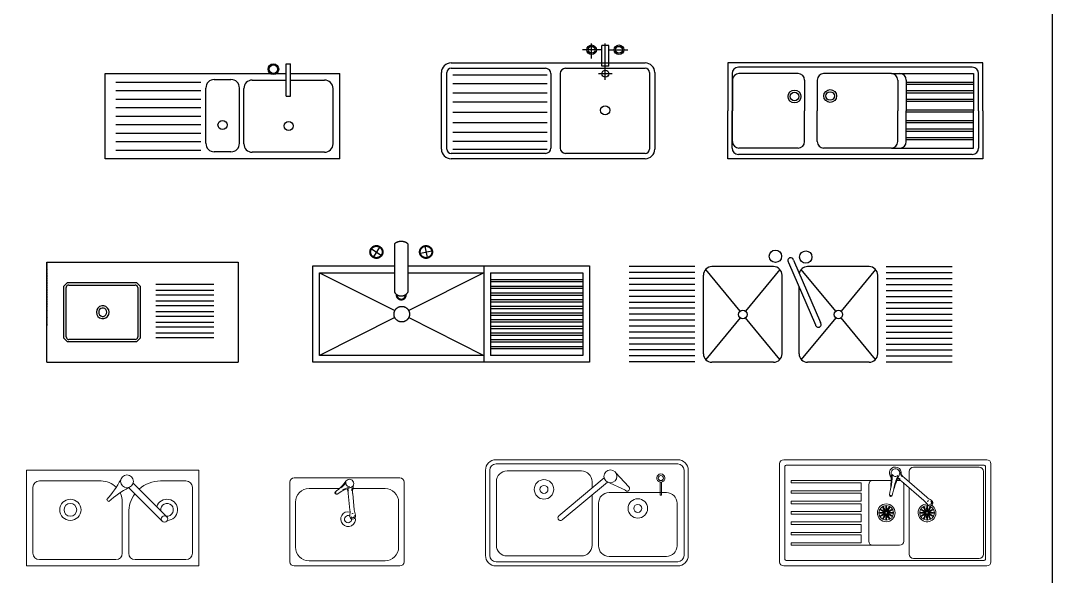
# Model space of a CAD drawing. Header units: inches. Extents: x 5220 to 5724, y 3395 to 3750.
# Drawn here: x 5547.2 to 5723.8, y 3477.8 to 3572.8 of the extents above; entities that cross this region are included whole.
import ezdxf

# ---------------------------------------------------------------- set-up
doc = ezdxf.new("R2010")
doc.units = ezdxf.units.IN
doc.header["$MEASUREMENT"] = 0
doc.linetypes.add('Hidden', pattern=[0.28125, 0.1875, -0.09375])
doc.layers.add('EX-A-FLOR-FIXT', color=250, linetype='Continuous')
doc.styles.get("Standard").update_dxf_attribs({"font": 'arial.ttf'})

# ---------------------------------------------------------------- blocks, each defined once
blk = doc.blocks.new('A$C5F013863')
at = {"ltscale": 1000}
for p, q in [((852.6, 293.9), (852.6, 446)), ((852.6, 446), (872.6, 446)), ((872.6, 293.9), (872.6, 446)), ((0, 400), (778.1, 400)), ((0, 0), (0, 400)), ((805.2, 400), (852.6, 400)), ((872.6, 400), (1104.6, 400)), ((1104.6, 0), (1104.6, 400)), ((50, 360), (450, 360)), ((513.8, 372.3), (592.2, 372.3)), ((692.6, 370), (852.6, 370)), ((872.6, 370), (1032.6, 370)), ((50, 320), (450, 320)), ((473.8, 72.3), (473.8, 332.3)), ((632.2, 72.3), (632.2, 332.3)), ((652.6, 70), (652.6, 330)), ((852.6, 293.9), (872.6, 293.9)), ((1072.6, 70), (1072.6, 330)), ((50, 280), (450, 280)), ((50, 240), (450, 240)), ((50, 200), (450, 200)), ((50, 160), (450, 160)), ((50, 120), (450, 120)), ((50, 80), (450, 80)), ((50, 40), (450, 40)), ((592.2, 32.3), (513.8, 32.3)), ((1032.6, 30), (692.6, 30)), ((1104.6, 0), (0, 0))]:
    blk.add_line(p, q, dxfattribs=at)
for centre, radius in [((791.7, 421), 25), ((791.7, 421), 20), ((552.4, 158.7), 21.4), ((863.5, 154.1), 21.4)]:
    blk.add_circle(centre, radius, dxfattribs=at)
for centre, start, end in [((513.8, 332.3), 90, 180), ((592.2, 332.3), 0, 90), ((692.6, 330), 90, 180), ((1032.6, 330), 0, 90), ((513.8, 72.3), 180, 270), ((592.2, 72.3), 270, 0), ((692.6, 70), 180, 270), ((1032.6, 70), 270, 0)]:
    blk.add_arc(centre, 40, start, end, dxfattribs=at)
blk = doc.blocks.new('A$C01893FE0')
at = {"ltscale": 1000}
for p, q in [((705.3, 470.5), (705.3, 541.8)), ((770.8, 370.8), (770.8, 541.8)), ((754.6, 512.1), (663.9, 512.1)), ((787, 532.8), (754.6, 532.8)), ((754.6, 435.6), (754.6, 532.8)), ((787, 435.6), (787, 532.8)), ((787, 512.1), (877.6, 512.1)), ((45, 450), (958.9, 450)), ((0, 45), (0, 405)), ((25, 45), (25, 405)), ((45, 425), (490, 425)), ((53.5, 394.9), (497.4, 394.9)), ((515, 400), (515, 50)), ((558.9, 400), (558.9, 50)), ((583.9, 425), (958.9, 425)), ((803.2, 399.7), (738.4, 399.7)), ((787, 435.6), (754.6, 435.6)), ((978.9, 405), (978.9, 45)), ((1003.9, 405), (1003.9, 45)), ((53.5, 353.7), (497.4, 353.7)), ((53.5, 310.3), (497.4, 310.3)), ((53.5, 266.8), (497.4, 266.8)), ((53.5, 218.8), (497.4, 218.8)), ((53.5, 170.8), (497.4, 170.8)), ((53.5, 125), (497.4, 125)), ((53.5, 81.6), (497.4, 81.6)), ((490, 25), (45, 25)), ((958.9, 0), (45, 0)), ((53.5, 45), (497.4, 45)), ((958.9, 25), (583.9, 25))]:
    blk.add_line(p, q, dxfattribs=at)
for centre, radius in [((706.4, 512.1), 22.7), ((835.2, 512.1), 22.7), ((706.4, 512.1), 16.2), ((835.2, 512.1), 16.2), ((771.2, 399.7), 16.2), ((770.4, 227.6), 21.7)]:
    blk.add_circle(centre, radius, dxfattribs=at)
for centre, radius, start, end in [((45, 405), 45, 90, 180), ((958.9, 405), 45, 0, 90), ((45, 405), 20, 90, 180), ((490, 400), 25, 0, 90), ((583.9, 400), 25, 90, 180), ((958.9, 405), 20, 0, 90), ((490, 50), 25, 270, 0), ((583.9, 50), 25, 180, 270), ((45, 45), 45, 180, 270), ((45, 45), 20, 180, 270), ((958.9, 45), 45, 270, 0), ((958.9, 45), 20, 270, 0)]:
    blk.add_arc(centre, radius, start, end, dxfattribs=at)
blk = doc.blocks.new('A$C5E580471')
at = {"ltscale": 1000}
for p, q in [((0, 450), (0, 225)), ((1200.3, 450), (0, 450)), ((1200.3, 225), (1200.3, 450)), ((20, 400), (20, 225)), ((1150.3, 430), (50, 430)), ((331.3, 400), (52.3, 400)), ((770.3, 400), (451.3, 400)), ((770.3, 400), (1156.3, 400)), ((1156.3, 400), (1156.3, 225)), ((1180.3, 225), (1180.3, 400)), ((22.3, 370), (22.3, 225)), ((361.3, 370), (361.3, 225)), ((421.3, 370), (421.3, 225)), ((800.3, 370), (800.3, 225)), ((840.3, 370), (840.3, 225)), ((840.3, 360), (1156.3, 360)), ((840.3, 350), (1156.3, 350)), ((840.3, 320), (1156.3, 320)), ((840.3, 310), (1156.3, 310)), ((840.3, 280), (1156.3, 280)), ((840.3, 270), (1156.3, 270)), ((0, 0), (0, 225)), ((20, 50), (20, 225)), ((22.3, 80), (22.3, 225)), ((361.3, 80), (361.3, 225)), ((361.3, 80), (361.3, 225)), ((421.3, 80), (421.3, 225)), ((800.3, 80), (800.3, 225)), ((840.3, 230), (1156.3, 230)), ((840.3, 80), (840.3, 225)), ((840.3, 220), (1156.3, 220)), ((1156.3, 50), (1156.3, 225)), ((1180.3, 225), (1180.3, 50)), ((1200.3, 225), (1200.3, 0)), ((840.3, 180), (1156.3, 180)), ((840.3, 170), (1156.3, 170)), ((840.3, 140), (1156.3, 140)), ((840.3, 130), (1156.3, 130)), ((840.3, 100), (1156.3, 100)), ((331.3, 50), (52.3, 50)), ((331.3, 50), (290, 50)), ((770.3, 50), (451.3, 50)), ((770.3, 50), (1156.3, 50)), ((840.3, 90), (1156.3, 90)), ((1200.3, 0), (0, 0)), ((1150.3, 20), (50, 20))]:
    blk.add_line(p, q, dxfattribs=at)
for centre, radius in [((314.1, 292.4), 30), ((314.1, 292.4), 20), ((482, 294.8), 30), ((482, 294.8), 20)]:
    blk.add_circle(centre, radius, dxfattribs=at)
for centre, start, end in [((50, 400), 90, 180), ((52.3, 370), 90, 180), ((331.3, 370), 0, 90), ((451.3, 370), 90, 180), ((770.3, 370), 0, 90), ((810.3, 370), 0, 90), ((1150.3, 400), 0, 90), ((50, 50), 180, 270), ((52.3, 80), 180, 270), ((331.3, 80), 270, 0), ((331.3, 80), 270, 0), ((451.3, 80), 180, 270), ((770.3, 80), 270, 0), ((810.3, 80), 270, 0), ((1150.3, 50), 270, 0)]:
    blk.add_arc(centre, 30, start, end, dxfattribs=at)
blk = doc.blocks.new('A$C51D512CA')
at = {"linetype": 'Continuous'}
for p, q in [((0, 470.8), (900.4, 470.8)), ((0, 0), (0, 470.8)), ((900.4, 470.8), (900.4, 0)), ((0, 0), (900.4, 0))]:
    blk.add_line(p, q, dxfattribs=at)
at = {"linetype": 'Hidden'}
blk.add_line((0, 470.8), (0, 170.7), dxfattribs=at)
for p, q in [((97.3, 375.8), (79.6, 357.5)), ((79.6, 114), (79.6, 357.5)), ((91.6, 353.6), (91.4, 351.5)), ((91.4, 120), (91.4, 351.5)), ((93, 357.5), (91.6, 353.6)), ((95.6, 360.8), (93, 357.5)), ((99.1, 362.9), (95.6, 360.8)), ((97.3, 375.8), (422, 375.8)), ((103.2, 363.6), (99.1, 362.9)), ((103.2, 363.6), (416.1, 363.6)), ((418.2, 363.5), (416.1, 363.6)), ((422, 362), (418.2, 363.5)), ((439.7, 357.5), (422, 375.8)), ((425.2, 359.3), (422, 362)), ((427.2, 355.6), (425.2, 359.3)), ((427.9, 351.5), (427.2, 355.6)), ((427.9, 351.5), (427.9, 120)), ((439.7, 357.5), (439.7, 114)), ((513.5, 367.5), (786, 367.5)), ((513.5, 339), (786, 339)), ((513.5, 317.5), (786, 317.5)), ((235.6, 246.2), (233.8, 235.8)), ((240.7, 255.3), (235.6, 246.2)), ((248.6, 262.1), (240.7, 255.3)), ((248.6, 248.5), (245.3, 242.5)), ((258.2, 265.7), (248.6, 262.1)), ((253.7, 252.9), (248.6, 248.5)), ((260, 255.2), (253.7, 252.9)), ((268.5, 265.7), (258.2, 265.7)), ((266.7, 255.2), (260, 255.2)), ((272.9, 252.9), (266.7, 255.2)), ((278.1, 262.1), (268.5, 265.7)), ((278, 248.5), (272.9, 252.9)), ((281.4, 242.5), (278, 248.5)), ((285.9, 255.3), (278.1, 262.1)), ((291.1, 246.2), (285.9, 255.3)), ((292.8, 235.8), (291.1, 246.2)), ((513.5, 289), (786, 289)), ((513.5, 267.5), (786, 267.5)), ((233.8, 235.8), (235.6, 225.3)), ((235.6, 225.3), (240.7, 216.2)), ((240.7, 216.2), (248.6, 209.4)), ((245.3, 242.5), (244.1, 235.8)), ((244.1, 235.8), (245.3, 229)), ((245.3, 229), (248.6, 223)), ((248.6, 223), (253.7, 218.6)), ((248.6, 209.4), (258.2, 205.8)), ((253.7, 218.6), (260, 216.3)), ((258.2, 205.8), (268.5, 205.8)), ((260, 216.3), (266.7, 216.3)), ((266.7, 216.3), (272.9, 218.6)), ((268.5, 205.8), (278.1, 209.4)), ((272.9, 218.6), (278, 223)), ((278, 223), (281.4, 229)), ((278.1, 209.4), (285.9, 216.2)), ((282.5, 235.8), (281.4, 242.5)), ((281.4, 229), (282.5, 235.8)), ((285.9, 216.2), (291.1, 225.3)), ((291.1, 225.3), (292.8, 235.8)), ((513.5, 239), (786, 239)), ((513.5, 217.4), (786, 217.4)), ((513.5, 189), (786, 189)), ((513.5, 167.4), (786, 167.4)), ((79.6, 114), (97.3, 95.7)), ((91.4, 120), (92.1, 115.9)), ((92.1, 115.9), (94.1, 112.2)), ((94.1, 112.2), (97.3, 109.5)), ((97.3, 109.5), (101.1, 108.1)), ((101.1, 108.1), (103.2, 107.9)), ((416.1, 107.9), (103.2, 107.9)), ((416.1, 107.9), (420.1, 108.6)), ((420.1, 108.6), (423.7, 110.7)), ((422, 95.7), (439.7, 114)), ((423.7, 110.7), (426.3, 114)), ((426.3, 114), (427.7, 117.9)), ((427.7, 117.9), (427.9, 120)), ((513.5, 138.9), (786, 138.9)), ((513.5, 117.4), (786, 117.4)), ((422, 95.7), (97.3, 95.7))]:
    blk.add_line(p, q)
at = {"flags": 9}
for tag in ['XSIZE', 'YSIZE']:
    blk.add_attdef(tag, (450.2, 470.8), '', height=0.5, dxfattribs=at)
blk = doc.blocks.new('TARJA')
for p, q in [((-0.4502, 0.5238), (-0.7602, 0.5238)), ((-0.4502, 0.4958), (-0.7602, 0.4958)), ((-0.4102, 0.4858), (-0.4102, 0.1158)), ((-0.3996, 0.5129), (-0.2379, 0.3162)), ((-0.3702, 0.5258), (-0.0802, 0.5258)), ((-0.2125, 0.3162), (-0.0507, 0.5129)), ((-0.0402, 0.4858), (-0.0402, 0.171)), ((0.0398, 0.4858), (0.0398, 0.1158)), ((0.0504, 0.5129), (0.2121, 0.3162)), ((0.0798, 0.5258), (0.3698, 0.5258)), ((0.2375, 0.3162), (0.3993, 0.5129)), ((0.4098, 0.4858), (0.4098, 0.1158)), ((0.4498, 0.5238), (0.7598, 0.5238)), ((0.4498, 0.4958), (0.7598, 0.4958)), ((-0.4502, 0.4678), (-0.7602, 0.4678)), ((-0.4502, 0.4398), (-0.7602, 0.4398)), ((0.4498, 0.4678), (0.7598, 0.4678)), ((0.4498, 0.4398), (0.7598, 0.4398)), ((-0.4502, 0.4118), (-0.7602, 0.4118)), ((0.4498, 0.4118), (0.7598, 0.4118)), ((-0.4502, 0.3838), (-0.7602, 0.3838)), ((-0.4502, 0.3558), (-0.7602, 0.3558)), ((0.0096, 0.0562), (-0.1173, 0.3493)), ((0.4498, 0.3838), (0.7598, 0.3838)), ((0.4498, 0.3558), (0.7598, 0.3558)), ((-0.4502, 0.3278), (-0.7602, 0.3278)), ((-0.4502, 0.2998), (-0.7602, 0.2998)), ((-0.0135, 0.0458), (-0.1404, 0.339)), ((0.4498, 0.3278), (0.7598, 0.3278)), ((0.4498, 0.2998), (0.7598, 0.2998)), ((-0.4502, 0.2718), (-0.7602, 0.2718)), ((-0.4502, 0.2438), (-0.7602, 0.2438)), ((-0.3996, 0.0887), (-0.2379, 0.2853)), ((-0.2125, 0.2853), (-0.0507, 0.0887)), ((0.0504, 0.0887), (0.2121, 0.2853)), ((0.2375, 0.2853), (0.3993, 0.0887)), ((0.4498, 0.2718), (0.7598, 0.2718)), ((0.4498, 0.2438), (0.7598, 0.2438)), ((-0.4502, 0.2158), (-0.7602, 0.2158)), ((0.4498, 0.2158), (0.7598, 0.2158)), ((-0.4502, 0.1878), (-0.7602, 0.1878)), ((-0.4502, 0.1598), (-0.7602, 0.1598)), ((0.4498, 0.1878), (0.7598, 0.1878)), ((0.4498, 0.1598), (0.7598, 0.1598)), ((-0.4502, 0.1318), (-0.7602, 0.1318)), ((-0.4502, 0.1038), (-0.7602, 0.1038)), ((0.4498, 0.1318), (0.7598, 0.1318)), ((0.4498, 0.1038), (0.7598, 0.1038)), ((-0.4502, 0.0758), (-0.7602, 0.0758)), ((-0.3702, 0.0758), (-0.0802, 0.0758)), ((0.0798, 0.0758), (0.3698, 0.0758)), ((0.4498, 0.0758), (0.7598, 0.0758))]:
    blk.add_line(p, q)
for centre, radius in [((-0.2252, 0.3008), 0.02), ((0.2248, 0.3008), 0.02), ((-0.0714, 0.0305), 0.0289), ((0.0714, 0.0273), 0.0289)]:
    blk.add_circle(centre, radius)
for centre, radius, start, end in [((-0.3702, 0.4858), 0.04, 89.9999, 179.9999), ((-0.0802, 0.4858), 0.04, 359.9999, 89.9999), ((0.0798, 0.4858), 0.04, 89.9999, 179.9999), ((0.3698, 0.4858), 0.04, 359.9999, 89.9999), ((-0.1303, 0.3479), 0.0134, 3.3944, 221.8621), ((-0.3702, 0.1158), 0.04, 179.9999, 269.9999), ((-0.0802, 0.1158), 0.04, 269.9999, 350.0333), ((0.0798, 0.1158), 0.04, 179.9999, 269.9999), ((0.3698, 0.1158), 0.04, 269.9999, 359.9999), ((-0.0002, 0.047), 0.0134, 184.9182, 43.3859)]:
    blk.add_arc(centre, radius, start, end)
blk = doc.blocks.new('A$C40B10AEB')
at = {"xscale": 1000, "yscale": 1000, "zscale": 1000}
blk.add_blockref('TARJA', (760.2, 1.6), dxfattribs=at)
blk = doc.blocks.new('A$C694E1FEF')
for p, q in [((312.9, 541.9), (284.2, 496)), ((383.8, 557.4), (383.8, 329.5)), ((446.8, 557.4), (446.8, 329.5)), ((527.2, 545.6), (537, 492.4)), ((275.7, 533.3), (321.5, 504.6)), ((505.5, 514.1), (558.7, 523.9)), ((804.4, 453.1), (804.4, 0)), ((31.5, 31.5), (31.5, 421.6)), ((31.5, 421.6), (385.3, 243)), ((31.5, 421.6), (383.8, 421.6)), ((446.8, 421.6), (804.4, 421.6)), ((804.4, 421.6), (450.6, 243)), ((835.9, 421.6), (1270.1, 421.6)), ((835.9, 421.6), (835.9, 31.5)), ((835.9, 390.1), (1270.1, 390.1)), ((1270.1, 421.6), (1270.1, 31.5)), ((1270.1, 377.9), (835.9, 377.9)), ((835.9, 358.7), (1270.1, 358.7)), ((1270.1, 346.5), (835.9, 346.5)), ((835.9, 327.2), (1270.1, 327.2)), ((1270.1, 315), (835.9, 315)), ((835.9, 295.7), (1270.1, 295.7)), ((1270.1, 283.5), (835.9, 283.5)), ((835.9, 264.2), (1270.1, 264.2)), ((1270.1, 252), (835.9, 252)), ((385.3, 210.1), (31.5, 31.5)), ((450.6, 210.1), (804.4, 31.5)), ((835.9, 232.7), (1270.1, 232.7)), ((1270.1, 220.5), (835.9, 220.5)), ((835.9, 201.2), (1270.1, 201.2)), ((1270.1, 189), (835.9, 189)), ((835.9, 169.7), (1270.1, 169.7)), ((1270.1, 157.5), (835.9, 157.5)), ((835.9, 138.2), (1270.1, 138.2)), ((1270.1, 126), (835.9, 126)), ((835.9, 106.7), (1270.1, 106.7)), ((1270.1, 94.5), (835.9, 94.5)), ((835.9, 75.2), (1270.1, 75.2)), ((1270.1, 63), (835.9, 63)), ((804.4, 31.5), (31.5, 31.5)), ((1270.1, 31.5), (835.9, 31.5))]:
    blk.add_line(p, q)
blk.add_lwpolyline([(446.8, 453.1), (1301.6, 453.1), (1301.6, 0), (0, 0), (0, 453.1), (383.8, 453.1)])
for points in [[(328.8, 519), (328.8, 527.1), (320.7, 541.1), (306.7, 549.2), (290.5, 549.2), (276.5, 541.1), (268.4, 527.1), (268.4, 510.9), (276.5, 496.9), (290.5, 488.8), (306.7, 488.8), (320.7, 496.9), (328.8, 510.9), (328.8, 519)], [(325.7, 519), (325.7, 526.2), (318.4, 538.8), (305.8, 546), (291.3, 546), (278.8, 538.8), (271.5, 526.2), (271.5, 511.7), (278.8, 499.2), (291.3, 491.9), (305.8, 491.9), (318.4, 499.2), (325.7, 511.7), (325.7, 519)], [(446.8, 557.4), (437.9, 564.8), (415.3, 570), (392.8, 564.8), (383.8, 557.4)], [(562.3, 519), (562.3, 527.1), (554.2, 541.1), (540.2, 549.2), (524, 549.2), (510, 541.1), (501.9, 527.1), (501.9, 510.9), (510, 496.9), (524, 488.8), (540.2, 488.8), (554.2, 496.9), (562.3, 510.9), (562.3, 519)], [(559.2, 519), (559.2, 526.2), (551.9, 538.8), (539.3, 546), (524.8, 546), (512.3, 538.8), (505, 526.2), (505, 511.7), (512.3, 499.2), (524.8, 491.9), (539.3, 491.9), (551.9, 499.2), (559.2, 511.7), (559.2, 519)], [(383.8, 329.5), (389, 321.4), (405.8, 312.2), (424.9, 312.2), (441.7, 321.4), (446.8, 329.5)], [(391.6, 320.7), (390.9, 313.9), (396.8, 301.5), (408.5, 294.2), (422.2, 294.2), (433.9, 301.5), (439.8, 313.9), (439.1, 320.7)], [(394.6, 318.5), (394.5, 312.9), (400, 303.1), (409.7, 297.4), (421, 297.4), (430.7, 303.1), (436.2, 312.9), (436.1, 318.5)], [(454.5, 226.6), (454.5, 236.4), (444.7, 253.3), (427.8, 263.1), (408.2, 263.1), (391.2, 253.3), (381.4, 236.4), (381.4, 216.8), (391.2, 199.8), (408.2, 190), (427.8, 190), (444.7, 199.8), (454.5, 216.8), (454.5, 226.6)]]:
    blk.add_open_spline(points, degree=2)
blk = doc.blocks.new('A$C67953D65')
at = {"lineweight": 5}
for p, q in [((810, 450), (0, 450)), ((0, 450), (0, 0)), ((810, 0), (810, 450)), ((350.3, 400), (60, 400)), ((659.6, 231.8), (501.2, 390.2)), ((750, 400), (630.3, 400)), ((30, 370), (30, 60)), ((480, 369), (638.4, 210.6)), ((780, 60), (780, 370)), ((450.3, 300), (450.3, 60)), ((480.3, 250), (480.3, 60)), ((60, 30), (420.3, 30)), ((510.3, 30), (750, 30)), ((0, 0), (810, 0))]:
    blk.add_line(p, q, dxfattribs=at)
for centre, radius in [((472.3, 398), 30), ((206, 264.1), 50), ((206, 264.1), 30), ((649, 221.2), 15)]:
    blk.add_circle(centre, radius, dxfattribs=at)
for centre, radius, start, end in [((60, 370), 30, 90, 180), ((350.3, 300), 100, 44.5387, 90), ((-32.7, 671), 544.9, 318.9516, 330.8737), ((630.3, 250), 150, 90, 131.9907), ((750, 370), 30, 0, 90), ((745.3, -107), 544.9, 119.1263, 131.0484), ((350.3, 300), 100, 0, 26.336), ((387.4, 313.1), 9.19, 180, 270), ((630.3, 250), 150, 143.4822, 180), ((660.7, 264.1), 50, 271.856, 163.1258), ((660.7, 264.1), 30, 263.2163, 186.7837), ((60, 60), 30, 180, 270), ((420.3, 60), 30, 270, 0), ((510.3, 60), 30, 180, 270), ((750, 60), 30, 270, 0)]:
    blk.add_arc(centre, radius, start, end, dxfattribs=at)
blk = doc.blocks.new('A$C1B254B08')
at = {"lineweight": 5}
for p, q in [((0, 20), (0, 394.5)), ((20, 414.5), (278.5, 414.5)), ((278.5, 414.5), (518, 414.5)), ((538, 394.5), (538, 20)), ((90.2, 364.5), (232.9, 364.5)), ((275, 340.3), (282.6, 261.9)), ((303, 263.9), (295.5, 341.4)), ((296.4, 364.5), (447.8, 364.5)), ((26.2, 88.5), (26.2, 300.5)), ((511.8, 300.5), (511.8, 88.5)), ((447.8, 24.5), (90.2, 24.5)), ((518, 0), (20, 0))]:
    blk.add_line(p, q, dxfattribs=at)
for centre, radius, start, end in [((20, 394.5), 20, 90, 180), ((59.9, 551.8), 255, 307.3, 323.4412), ((189.9, 438.1), 86.6, 305.6689, 327.1701), ((280, 388.4), 16.2, 164.0084, 277.235), ((280.7, 388), 20, 287.3785, 143.4412), ((518, 394.5), 20, 0, 90), ((90.2, 300.5), 64, 90, 180), ((218.4, 343.7), 6.64, 127.3, 303.5198), ((220.3, 343.9), 4.91, 158.9292, 241.9125), ((362.9, 125.6), 255, 107.3785, 123.5198), ((298.2, 285.8), 86.6, 103.6496, 125.1509), ((175.5, 330.4), 100, 5.6774, 19.0453), ((246.9, 349.5), 29.3, 4.1711, 27.9133), ((320.7, 356.3), 29.3, 157.8104, 186.3174), ((395, 351.3), 100, 162.1904, 185.6775), ((447.8, 300.5), 64, 0, 90), ((273.7, 220.2), 34.6, 74.3543, 12.1381), ((183.1, 252), 100, 351.175, 5.6774), ((295.2, 239.5), 7.59, 64.4884, 123.7412), ((402.5, 273.8), 100, 185.6775, 200.1799), ((273.7, 220.2), 16.8, 61.4601, 4.8579), ((295.6, 234.6), 13.9, 171.175, 20.1799), ((295.7, 235), 8.12, 213.7198, 15.8006), ((90.2, 88.5), 64, 180, 270), ((447.8, 88.5), 64, 270, 0), ((20, 20), 20, 180, 270), ((518, 20), 20, 270, 0)]:
    blk.add_arc(centre, radius, start, end, dxfattribs=at)
blk = doc.blocks.new('A$C27BF42FC')
at = {"lineweight": 5}
for p, q in [((904.6, 500), (50, 500)), ((0, 450), (0, 50)), ((20, 450), (20, 50)), ((904.6, 480), (50, 480)), ((451.4, 447.2), (101.4, 447.2)), ((612.6, 439.7), (674, 372.3)), ((934.6, 50), (934.6, 450)), ((954.6, 50), (954.6, 450)), ((51.4, 397.2), (51.4, 97.2)), ((345.8, 235.7), (558.6, 413.8)), ((574.5, 394.4), (361.7, 216.3)), ((501.4, 365.9), (501.4, 397.2)), ((570.3, 396.8), (658.2, 356.1)), ((822.1, 333.8), (822.1, 394.3)), ((828.3, 394.3), (828.3, 333.8)), ((851.9, 345.1), (581.9, 345.1)), ((501.4, 97.2), (501.4, 333.2)), ((531.9, 295.1), (531.9, 95.1)), ((828.3, 333.8), (822.1, 333.8)), ((901.9, 95.1), (901.9, 295.1)), ((50, 20), (904.6, 20)), ((50, 0), (904.6, 0)), ((101.4, 47.2), (451.4, 47.2)), ((581.9, 45.1), (851.9, 45.1))]:
    blk.add_line(p, q, dxfattribs=at)
for centre, radius in [((588.1, 421.6), 30.5), ((275.3, 360.3), 45.8), ((825.2, 413.3), 11.8), ((275.3, 360.3), 18.9), ((716.9, 270.7), 45.8), ((716.9, 270.7), 18.9)]:
    blk.add_circle(centre, radius, dxfattribs=at)
for centre, radius, start, end in [((50, 450), 50, 90, 180), ((904.6, 450), 50, 360, 90), ((50, 450), 30, 90, 180), ((101.4, 397.2), 50, 90, 180), ((451.4, 397.2), 50, 360, 90), ((904.6, 450), 30, 0, 90), ((825.2, 413.3), 19.3, 279.2212, 260.7788), ((825.2, 413.3), 19.3, 260.7788, 289.3657), ((581.9, 295.1), 50, 90, 180), ((666.9, 363.4), 11.4, 219.9677, 51.5544), ((851.9, 295.1), 50, 0, 90), ((353.7, 226), 12.5, 129.3488, 310.493), ((101.4, 97.2), 50, 180, 270), ((451.4, 97.2), 50, 270, 0), ((50, 50), 50, 180, 270), ((50, 50), 30, 180, 270), ((581.9, 95.1), 50, 180, 270), ((851.9, 95.1), 50, 270, 0), ((904.6, 50), 30, 270, 0), ((904.6, 50), 50, 270, 0)]:
    blk.add_arc(centre, radius, start, end, dxfattribs=at)
blk = doc.blocks.new('A$C6DD140BA')
at = {"lineweight": 5}
for p, q in [((975, 499.8), (20, 499.8)), ((0, 479.8), (0, 20)), ((25, 464.8), (25, 35)), ((960, 474.8), (35, 474.8)), ((610, 444.8), (610, 395.4)), ((940, 464.8), (630, 464.8)), ((960, 55), (960, 444.8)), ((970, 464.8), (970, 35)), ((995, 479.8), (995, 20)), ((54.5, 402.4), (54.5, 390.4)), ((525.6, 402.4), (54.5, 402.4)), ((384.5, 390.4), (54.5, 390.4)), ((219.5, 390.4), (242.2, 390.4)), ((384.5, 390.4), (384.5, 353.9)), ((565, 402.4), (552.6, 402.4)), ((574.5, 399), (679.7, 307.9)), ((693.1, 323.4), (588.7, 413.9)), ((54.5, 353.9), (54.5, 341.9)), ((384.5, 353.9), (54.5, 353.9)), ((384.5, 341.9), (54.5, 341.9)), ((384.5, 341.9), (384.5, 304.9)), ((420, 382.4), (420, 117.4)), ((585, 117.4), (585, 382.4)), ((610, 368.3), (610, 55)), ((54.5, 304.9), (54.5, 292.9)), ((384.5, 304.9), (54.5, 304.9)), ((384.5, 292.9), (54.5, 292.9)), ((384.5, 292.9), (384.5, 255.9)), ((54.5, 255.9), (54.5, 243.9)), ((384.5, 255.9), (54.5, 255.9)), ((384.5, 255.9), (54.5, 255.9)), ((384.5, 243.9), (54.5, 243.9)), ((384.5, 243.9), (54.5, 243.9)), ((384.5, 243.9), (384.5, 206.9)), ((54.5, 206.9), (54.5, 194.9)), ((384.5, 206.9), (54.5, 206.9)), ((384.5, 194.9), (54.5, 194.9)), ((384.5, 194.9), (384.5, 157.9)), ((54.5, 157.9), (54.5, 145.9)), ((384.5, 157.9), (54.5, 157.9)), ((384.5, 145.9), (54.5, 145.9)), ((384.5, 145.9), (384.5, 109.4)), ((54.5, 109.4), (54.5, 97.4)), ((384.5, 109.4), (54.5, 109.4)), ((54.5, 97.4), (565, 97.4)), ((35, 25), (960, 25)), ((630, 35), (940, 35)), ((20, 0), (975, 0))]:
    blk.add_line(p, q, dxfattribs=at)
for centre, radius in [((502.5, 249.9), 41.9), ((502.5, 249.9), 34.4), ((502.5, 249.9), 5.37), ((694.4, 249.9), 34.4), ((694.4, 249.9), 5.37)]:
    blk.add_circle(centre, radius, dxfattribs=at)
for centre, radius, start, end in [((20, 479.8), 20, 90, 180), ((975, 479.8), 20, 0, 90), ((35, 464.8), 10, 90, 180), ((545.2, 437.4), 28.1, 347.9416, 227.0472), ((545.9, 437.6), 20, 330.7981, 186.8608), ((654.1, 489.5), 100, 205.6099, 229.0971), ((630, 444.8), 20, 90, 180), ((940, 444.8), 20, 0, 90), ((960, 464.8), 10, 0, 90), ((440, 382.4), 20, 90, 180), ((23.3, 426.4), 502.9, 349.5127, 1.0023), ((219.5, 431.8), 311.2, 347.884, 359.213), ((545.2, 437.4), 16.2, 207.428, 320.6546), ((1023.2, 217.5), 505.6, 155.4149, 166.8735), ((843.4, 297), 313.4, 156.4016, 167.6897), ((500, 89.1), 325.7, 79.282, 80.1673), ((509.1, 323.4), 100, 49.097, 61.8197), ((547.9, 386.4), 29.3, 47.5907, 71.3329), ((565, 382.4), 20, 68.9377, 90), ((596.8, 442.1), 29.3, 201.23, 229.737), ((565, 382.4), 20, 0, 29.2341), ((524.3, 333.8), 6.64, 170.7195, 346.9394), ((525.6, 335.3), 4.91, 202.3488, 285.3321), ((694.4, 249.9), 41.9, 89.0843, 58.737), ((614.2, 232.3), 100, 34.5946, 49.097), ((758.6, 399), 100, 229.0971, 243.5995), ((708, 296.9), 13.9, 214.5946, 63.5995), ((704.3, 300.3), 7.59, 107.908, 167.1608), ((707.8, 297.3), 8.12, 257.1394, 59.2202), ((709.9, 296.8), 9.65, 327.9665, 38.2217), ((440, 117.4), 20, 180, 270), ((565, 117.4), 20, 270, 0), ((630, 55), 20, 180, 270), ((940, 55), 20, 270, 0), ((20, 20), 20, 180, 270), ((35, 35), 10, 180, 270), ((960, 35), 10, 270, 0), ((975, 20), 20, 270, 0)]:
    blk.add_arc(centre, radius, start, end, dxfattribs=at)
for centre, major_axis in [((482.6, 249.9), (14.5, 0)), ((485.3, 259.8), (12.6, -7.2)), ((485.3, 240), (12.6, 7.2)), ((492.6, 267.1), (7.2, -12.6)), ((492.6, 232.7), (7.2, 12.6)), ((502.5, 269.7), (0, -14.5)), ((502.5, 230), (0, 14.5)), ((512.4, 267.1), (-7.2, -12.6)), ((512.4, 232.7), (-7.2, 12.6)), ((519.7, 259.8), (-12.6, -7.2)), ((519.7, 240), (-12.6, 7.2)), ((522.4, 249.9), (-14.5, 0)), ((674.5, 249.9), (14.5, 0)), ((677.2, 259.8), (12.6, -7.2)), ((677.2, 240), (12.6, 7.2)), ((684.5, 267.1), (7.2, -12.6)), ((684.5, 232.7), (7.2, 12.6)), ((694.4, 269.7), (0, -14.5)), ((694.4, 230), (0, 14.5)), ((704.3, 267.1), (-7.2, -12.6)), ((704.3, 232.7), (-7.2, 12.6)), ((711.6, 259.8), (-12.6, -7.2)), ((711.6, 240), (-12.6, 7.2)), ((714.3, 249.9), (-14.5, 0))]:
    blk.add_ellipse(centre, major_axis=major_axis, ratio=0.137964, dxfattribs=at)

msp = doc.modelspace()

# ---------------------------------------------------------------- linework, layer by layer
at = {"linetype": 'Continuous'}
msp.add_lwpolyline([(5723.78, 3750.19), (5219.55, 3750.19), (5219.55, 3395.4), (5723.78, 3395.4), (5723.78, 3750.19), (5219.55, 3750.19)], dxfattribs=at)

# ---------------------------------------------------------------- block references
at = {"layer": 'EX-A-FLOR-FIXT', "xscale": 0.03636363636363636, "yscale": 0.03636363636363636, "zscale": 0.03636363636363636}
for name, p in [('A$C01893FE0', (5619.24, 3549.19)), ('A$C5F013863', (5561.69, 3549.19)), ('A$C5E580471', (5668.23, 3549.19)), ('A$C694E1FEF', (5597.25, 3514.36)), ('A$C51D512CA', (5551.71, 3514.36)), ('A$C27BF42FC', (5626.77, 3479.53)), ('A$C6DD140BA', (5677.08, 3479.53)), ('A$C67953D65', (5548.25, 3479.53)), ('A$C1B254B08', (5593.3, 3479.53))]:
    msp.add_blockref(name, p, dxfattribs=at)
at = {"layer": 'EX-A-FLOR-FIXT', "xscale": 0.03636363636363636, "yscale": 0.03636363636363636, "zscale": 0.03636363636363636, "rotation": 180}
msp.add_blockref('A$C40B10AEB', (5706.62, 3533.54), dxfattribs=at)

doc.saveas('drawing.dxf')
